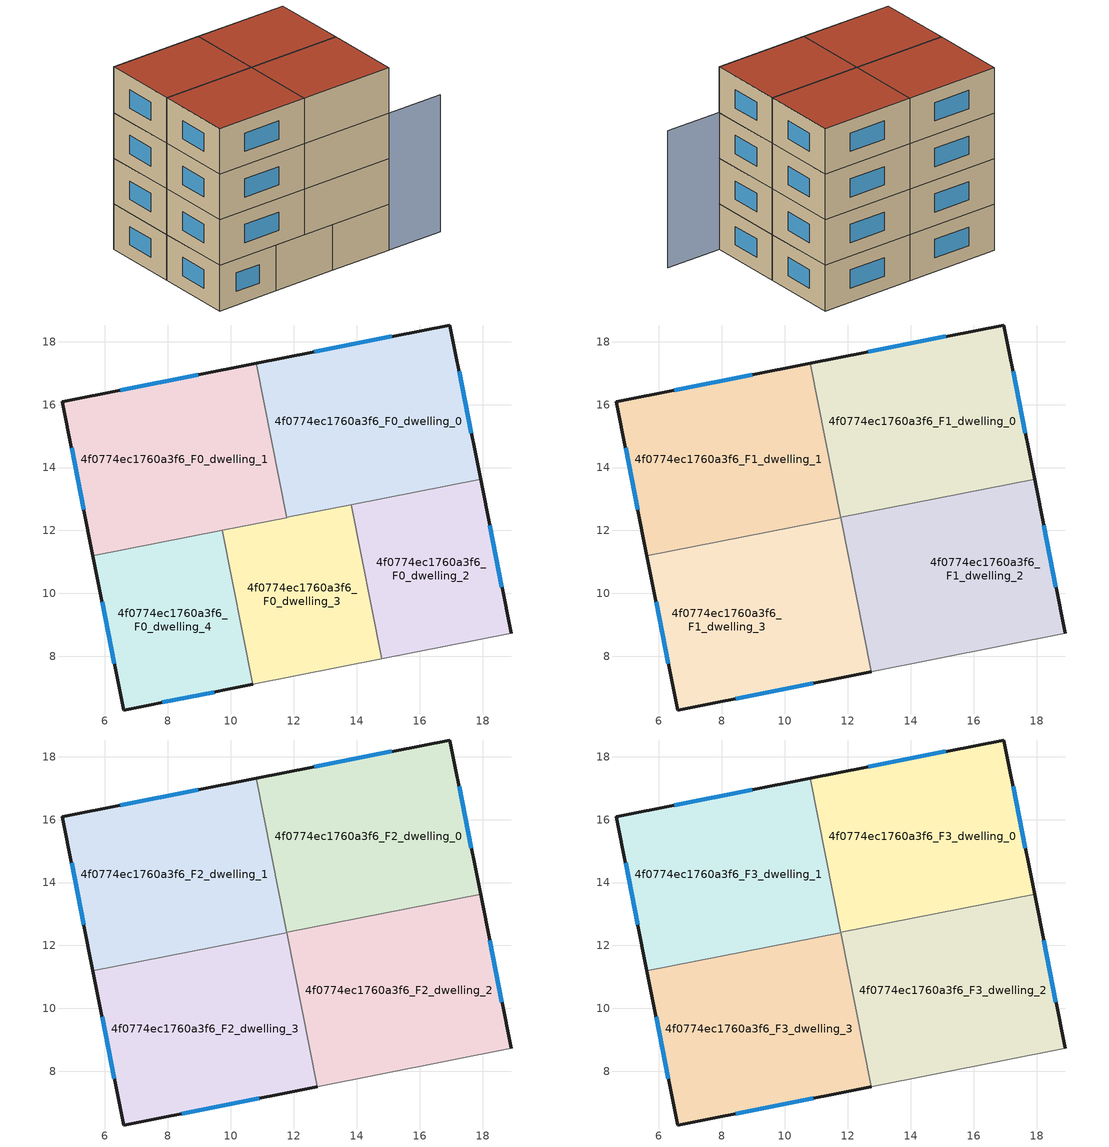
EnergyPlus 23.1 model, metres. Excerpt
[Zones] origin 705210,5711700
4f0774ec1760a3f6_F0_dwelling_0
 floor ground (EU_floor_Construction): 16.96,18.53 17.94,13.63 11.78,12.41 10.81,17.31 z0
 wall outside (EU_wall_Construction): 17.94,13.63 16.96,18.53 10.81,17.31 z0:3
 wall to 4f0774ec1760a3f6_F0_dwelling_1 (EU_wall_Construction): 10.81,17.31 11.78,12.41 z0:3
 wall to 4f0774ec1760a3f6_F0_dwelling_2 (EU_wall_Construction): 13.83,12.82 17.94,13.63 z0:3
 wall to 4f0774ec1760a3f6_F0_dwelling_3 (EU_wall_Construction): 11.77,12.41 13.83,12.82 z0:3
 window (EU_Window_Construction): 17.64,15.1 17.25,17.06 / 15.12,18.17 12.65,17.68 z0.9:2.1
4f0774ec1760a3f6_F0_dwelling_1
 floor ground (EU_floor_Construction): 10.81,17.31 11.78,12.41 5.62,11.2 4.65,16.09 z0
 wall outside (EU_wall_Construction): 10.81,17.31 4.65,16.09 5.62,11.2 z0:3
 wall to 4f0774ec1760a3f6_F0_dwelling_4 (EU_wall_Construction): 5.62,11.2 9.73,12.01 z0:3
 wall to 4f0774ec1760a3f6_F0_dwelling_3 (EU_wall_Construction): 9.73,12.01 11.78,12.41 z0:3
 window (EU_Window_Construction): 4.94,14.63 5.33,12.66 / 8.96,16.95 6.49,16.46 z0.9:2.1
4f0774ec1760a3f6_F0_dwelling_2
 floor ground (EU_floor_Construction): 17.94,13.63 18.91,8.73 14.8,7.92 13.83,12.82 z0
 wall outside (EU_wall_Construction): 18.91,8.73 17.94,13.63 z0:3
 wall adiabatic (EU_wall_Construction): 14.8,7.92 18.91,8.73 z0:3
 wall to 4f0774ec1760a3f6_F0_dwelling_3 (EU_wall_Construction): 13.83,12.82 14.8,7.92 z0:3
 window (EU_Window_Construction): 18.62,10.2 18.23,12.16 z0.9:2.1
4f0774ec1760a3f6_F0_dwelling_3
 floor ground (EU_floor_Construction): 13.83,12.82 14.8,7.92 10.69,7.11 9.73,12.01 z0
 wall adiabatic (EU_wall_Construction): 10.69,7.11 14.8,7.92 z0:3
 wall to 4f0774ec1760a3f6_F0_dwelling_4 (EU_wall_Construction): 9.73,12.01 10.69,7.11 z0:3
4f0774ec1760a3f6_F0_dwelling_4
 floor ground (EU_floor_Construction): 9.73,12.01 10.69,7.11 6.59,6.29 5.62,11.2 z0
 wall outside (EU_wall_Construction): 5.62,11.2 6.59,6.29 10.69,7.11 z0:3
 window (EU_Window_Construction): 7.82,6.54 9.47,6.86 / 5.91,9.73 6.3,7.76 z0.9:2.1
4f0774ec1760a3f6_F1_dwelling_0
 floor to 4f0774ec1760a3f6_F0_dwelling_0 (EU_floor_Construction): 16.96,18.53 17.94,13.63 11.78,12.41 10.81,17.31 z3
 wall outside (EU_wall_Construction): 17.94,13.63 16.96,18.53 10.81,17.31 z3:6
 wall to 4f0774ec1760a3f6_F1_dwelling_1 (EU_wall_Construction): 10.81,17.31 11.78,12.41 z3:6
 wall to 4f0774ec1760a3f6_F1_dwelling_2 (EU_wall_Construction): 11.78,12.41 17.94,13.63 z3:6
 window (EU_Window_Construction): 17.64,15.1 17.25,17.06 / 15.12,18.17 12.65,17.68 z3.9:5.1
4f0774ec1760a3f6_F1_dwelling_1
 floor to 4f0774ec1760a3f6_F0_dwelling_1 (EU_floor_Construction): 10.81,17.31 11.78,12.41 5.62,11.2 4.65,16.09 z3
 wall outside (EU_wall_Construction): 10.81,17.31 4.65,16.09 5.62,11.2 z3:6
 wall to 4f0774ec1760a3f6_F1_dwelling_3 (EU_wall_Construction): 5.62,11.2 11.78,12.41 z3:6
 window (EU_Window_Construction): 4.94,14.63 5.33,12.66 / 8.96,16.95 6.49,16.46 z3.9:5.1
4f0774ec1760a3f6_F1_dwelling_2
 floor to 4f0774ec1760a3f6_F0_dwelling_2 (EU_floor_Construction): 17.94,13.63 18.91,8.73 14.8,7.92 13.83,12.82 z3
 floor to 4f0774ec1760a3f6_F0_dwelling_3 (EU_floor_Construction): 13.83,12.82 14.8,7.92 12.75,7.51 11.78,12.41 z3
 wall outside (EU_wall_Construction): 18.91,8.73 17.94,13.63 z3:6
 wall adiabatic (EU_wall_Construction): 12.75,7.51 18.91,8.73 z3:6
 wall to 4f0774ec1760a3f6_F1_dwelling_3 (EU_wall_Construction): 11.78,12.41 12.75,7.51 z3:6
 window (EU_Window_Construction): 18.62,10.2 18.23,12.16 z3.9:5.1
4f0774ec1760a3f6_F1_dwelling_3
 floor to 4f0774ec1760a3f6_F0_dwelling_3 (EU_floor_Construction): 11.78,12.41 12.75,7.51 10.69,7.11 9.73,12.01 z3
 floor to 4f0774ec1760a3f6_F0_dwelling_4 (EU_floor_Construction): 9.73,12.01 10.69,7.11 6.59,6.29 5.62,11.2 z3
 wall outside (EU_wall_Construction): 5.62,11.2 6.59,6.29 12.75,7.51 z3:6
 window (EU_Window_Construction): 8.43,6.66 10.9,7.15 / 5.91,9.73 6.3,7.76 z3.9:5.1
4f0774ec1760a3f6_F2_dwelling_0
 floor to 4f0774ec1760a3f6_F1_dwelling_0 (EU_floor_Construction): 16.96,18.53 17.94,13.63 11.78,12.41 10.81,17.31 z6
 wall outside (EU_wall_Construction): 17.94,13.63 16.96,18.53 10.81,17.31 z6:9
 wall to 4f0774ec1760a3f6_F2_dwelling_1 (EU_wall_Construction): 10.81,17.31 11.78,12.41 z6:9
 wall to 4f0774ec1760a3f6_F2_dwelling_2 (EU_wall_Construction): 11.78,12.41 17.94,13.63 z6:9
 window (EU_Window_Construction): 17.64,15.1 17.25,17.06 / 15.12,18.17 12.65,17.68 z6.9:8.1
4f0774ec1760a3f6_F2_dwelling_1
 floor to 4f0774ec1760a3f6_F1_dwelling_1 (EU_floor_Construction): 10.81,17.31 11.78,12.41 5.62,11.2 4.65,16.09 z6
 wall outside (EU_wall_Construction): 10.81,17.31 4.65,16.09 5.62,11.2 z6:9
 wall to 4f0774ec1760a3f6_F2_dwelling_3 (EU_wall_Construction): 5.62,11.2 11.78,12.41 z6:9
 window (EU_Window_Construction): 4.94,14.63 5.33,12.66 / 8.96,16.95 6.49,16.46 z6.9:8.1
4f0774ec1760a3f6_F2_dwelling_2
 floor to 4f0774ec1760a3f6_F1_dwelling_2 (EU_floor_Construction): 17.94,13.63 18.91,8.73 12.75,7.51 11.78,12.41 z6
 wall outside (EU_wall_Construction): 18.91,8.73 17.94,13.63 z6:9
 wall adiabatic (EU_wall_Construction): 12.75,7.51 18.91,8.73 z6:9
 wall to 4f0774ec1760a3f6_F2_dwelling_3 (EU_wall_Construction): 11.78,12.41 12.75,7.51 z6:9
 window (EU_Window_Construction): 18.62,10.2 18.23,12.16 z6.9:8.1
4f0774ec1760a3f6_F2_dwelling_3
 floor to 4f0774ec1760a3f6_F1_dwelling_3 (EU_floor_Construction): 11.78,12.41 12.75,7.51 6.59,6.29 5.62,11.2 z6
 wall outside (EU_wall_Construction): 5.62,11.2 6.59,6.29 12.75,7.51 z6:9
 window (EU_Window_Construction): 8.43,6.66 10.9,7.15 / 5.91,9.73 6.3,7.76 z6.9:8.1
4f0774ec1760a3f6_F3_dwelling_0
 floor to 4f0774ec1760a3f6_F2_dwelling_0 (EU_floor_Construction): 16.96,18.53 17.94,13.63 11.78,12.41 10.81,17.31 z9
 wall outside (EU_wall_Construction): 17.94,13.63 16.96,18.53 10.81,17.31 z9:12
 wall to 4f0774ec1760a3f6_F3_dwelling_1 (EU_wall_Construction): 10.81,17.31 11.78,12.41 z9:12
 wall to 4f0774ec1760a3f6_F3_dwelling_2 (EU_wall_Construction): 11.78,12.41 17.94,13.63 z9:12
 window (EU_Window_Construction): 17.64,15.1 17.25,17.06 / 15.12,18.17 12.65,17.68 z9.9:11.1
 roof outside (EU_roof_Construction): 17.94,13.63 16.96,18.53 10.81,17.31 11.78,12.41 z12
4f0774ec1760a3f6_F3_dwelling_1
 floor to 4f0774ec1760a3f6_F2_dwelling_1 (EU_floor_Construction): 10.81,17.31 11.78,12.41 5.62,11.2 4.65,16.09 z9
 wall outside (EU_wall_Construction): 10.81,17.31 4.65,16.09 5.62,11.2 z9:12
 wall to 4f0774ec1760a3f6_F3_dwelling_3 (EU_wall_Construction): 5.62,11.2 11.78,12.41 z9:12
 window (EU_Window_Construction): 4.94,14.63 5.33,12.66 / 8.96,16.95 6.49,16.46 z9.9:11.1
 roof outside (EU_roof_Construction): 11.78,12.41 10.81,17.31 4.65,16.09 5.62,11.2 z12
4f0774ec1760a3f6_F3_dwelling_2
 floor to 4f0774ec1760a3f6_F2_dwelling_2 (EU_floor_Construction): 17.94,13.63 18.91,8.73 12.75,7.51 11.78,12.41 z9
 wall outside (EU_wall_Construction): 18.91,8.73 17.94,13.63 z9:12
 wall adiabatic (EU_wall_Construction): 12.75,7.51 18.91,8.73 z9:12
 wall to 4f0774ec1760a3f6_F3_dwelling_3 (EU_wall_Construction): 11.78,12.41 12.75,7.51 z9:12
 window (EU_Window_Construction): 18.62,10.2 18.23,12.16 z9.9:11.1
 roof outside (EU_roof_Construction): 18.91,8.73 17.94,13.63 11.78,12.41 12.75,7.51 z12
4f0774ec1760a3f6_F3_dwelling_3
 floor to 4f0774ec1760a3f6_F2_dwelling_3 (EU_floor_Construction): 11.78,12.41 12.75,7.51 6.59,6.29 5.62,11.2 z9
 wall outside (EU_wall_Construction): 5.62,11.2 6.59,6.29 12.75,7.51 z9:12
 window (EU_Window_Construction): 8.43,6.66 10.9,7.15 / 5.91,9.73 6.3,7.76 z9.9:11.1
 roof outside (EU_roof_Construction): 12.75,7.51 11.78,12.41 5.62,11.2 6.59,6.29 z12
shading: 7.36,6.5 22.66,9.46 z0:9
[Building]
EU S2 Campaign: North Axis=0; Terrain=City; Solar Distribution=FullExterior
[Site:Location]
London: Latitude=51.5; Longitude=-0.5; Time Zone=0; Elevation=25
[SizingPeriod:WeatherFileDays]
AnnualSizingPeriod: Begin Month=1; Begin Day of Month=1; End Month=12; End Day of Month=31; Day of Week for Start Day=Monday; Use Weather File Daylight Saving Period=No; Use Weather File Rain and Snow Indicators=No
[MATERIAL]
EU_InternalMass_Material: Roughness=MediumRough; Thickness=0.1; Conductivity=1; Density=1800; Specific Heat=900; Thermal Absorptance=0.9; Solar Absorptance=0.7; Visible Absorptance=0.7
[MATERIAL:NOMASS] Roughness=MediumRough; Thermal Absorptance=0.9; Solar Absorptance=0.7; Visible Absorptance=0.7
Name | Thermal Resistance
EU_wall_NoMass | 1.04674
EU_roof_NoMass | 4.32442
EU_floor_NoMass | 2.04616
[WINDOWMATERIAL:SIMPLEGLAZINGSYSTEM]
EU_Window_SimpleGlazing: UFactor=4.25843; Solar Heat Gain Coefficient=0.85; Visible Transmittance=0.85
[CONSTRUCTION]
EU_wall_Construction: EU_wall_NoMass
EU_roof_Construction: EU_roof_NoMass
EU_floor_Construction: EU_floor_NoMass
EU_InternalMass_Construction: EU_InternalMass_Material
EU_Window_Construction: EU_Window_SimpleGlazing
[ZONE] Type=1; Multiplier=1; Ceiling Height=autocalculate; Floor Area=autocalculate; Part of Total Floor Area=Yes
Name | Volume
4f0774ec1760a3f6_F0_dwelling_0; 4f0774ec1760a3f6_F1_dwelling_0; 4f0774ec1760a3f6_F2_dwelling_0; 4f0774ec1760a3f6_F3_dwelling_0; 4f0774ec1760a3f6_F0_dwelling_1; 4f0774ec1760a3f6_F1_dwelling_1; 4f0774ec1760a3f6_F2_dwelling_1; 4f0774ec1760a3f6_F3_dwelling_1 | 94.0759
4f0774ec1760a3f6_F0_dwelling_2 | 62.729
4f0774ec1760a3f6_F1_dwelling_2; 4f0774ec1760a3f6_F2_dwelling_2; 4f0774ec1760a3f6_F3_dwelling_2 | 94.0781
4f0774ec1760a3f6_F0_dwelling_3 | 62.7151
4f0774ec1760a3f6_F1_dwelling_3; 4f0774ec1760a3f6_F2_dwelling_3; 4f0774ec1760a3f6_F3_dwelling_3 | 94.0964
4f0774ec1760a3f6_F0_dwelling_4 | 62.7312
[INTERNALMASS] Construction=EU_InternalMass_Construction
Name | Zone or ZoneList | Surface Area
4f0774ec1760a3f6_F0_dwelling_0_EU_InternalMass | 4f0774ec1760a3f6_F0_dwelling_0 | 31.3587
4f0774ec1760a3f6_F0_dwelling_1_EU_InternalMass | 4f0774ec1760a3f6_F0_dwelling_1 | 31.3587
4f0774ec1760a3f6_F0_dwelling_2_EU_InternalMass | 4f0774ec1760a3f6_F0_dwelling_2 | 20.9094
4f0774ec1760a3f6_F0_dwelling_3_EU_InternalMass | 4f0774ec1760a3f6_F0_dwelling_3 | 20.9054
4f0774ec1760a3f6_F0_dwelling_4_EU_InternalMass | 4f0774ec1760a3f6_F0_dwelling_4 | 20.9104
4f0774ec1760a3f6_F1_dwelling_0_EU_InternalMass | 4f0774ec1760a3f6_F1_dwelling_0 | 31.3587
4f0774ec1760a3f6_F1_dwelling_1_EU_InternalMass | 4f0774ec1760a3f6_F1_dwelling_1 | 31.3587
4f0774ec1760a3f6_F1_dwelling_2_EU_InternalMass | 4f0774ec1760a3f6_F1_dwelling_2 | 31.3595
4f0774ec1760a3f6_F1_dwelling_3_EU_InternalMass | 4f0774ec1760a3f6_F1_dwelling_3 | 31.3653
4f0774ec1760a3f6_F2_dwelling_0_EU_InternalMass | 4f0774ec1760a3f6_F2_dwelling_0 | 31.3587
4f0774ec1760a3f6_F2_dwelling_1_EU_InternalMass | 4f0774ec1760a3f6_F2_dwelling_1 | 31.3587
4f0774ec1760a3f6_F2_dwelling_2_EU_InternalMass | 4f0774ec1760a3f6_F2_dwelling_2 | 31.3595
4f0774ec1760a3f6_F2_dwelling_3_EU_InternalMass | 4f0774ec1760a3f6_F2_dwelling_3 | 31.3653
4f0774ec1760a3f6_F3_dwelling_0_EU_InternalMass | 4f0774ec1760a3f6_F3_dwelling_0 | 31.3587
4f0774ec1760a3f6_F3_dwelling_1_EU_InternalMass | 4f0774ec1760a3f6_F3_dwelling_1 | 31.3587
4f0774ec1760a3f6_F3_dwelling_2_EU_InternalMass | 4f0774ec1760a3f6_F3_dwelling_2 | 31.3595
4f0774ec1760a3f6_F3_dwelling_3_EU_InternalMass | 4f0774ec1760a3f6_F3_dwelling_3 | 31.3653
[OTHEREQUIPMENT] Fuel Type=Electricity; Design Level Calculation Method=Watts/Area; Power per Zone Floor Area=1; Fraction Latent=0; Fraction Radiant=0; Fraction Lost=0; Carbon Dioxide Generation Rate=0; EndUse Subcategory=EU_Step8_InternalGains
Name | Zone or ZoneList or Space or SpaceList | Schedule
EU_Step8_InternalGain_4f0774ec1760a3f6_F0_dwelling_0_f000 | 4f0774ec1760a3f6_F0_dwelling_0 | EU_Step8_GainSchedule_4f0774ec1760a3f6_F0_dwelling_0_f000
EU_Step8_InternalGain_4f0774ec1760a3f6_F0_dwelling_1_f000 | 4f0774ec1760a3f6_F0_dwelling_1 | EU_Step8_GainSchedule_4f0774ec1760a3f6_F0_dwelling_1_f000
EU_Step8_InternalGain_4f0774ec1760a3f6_F0_dwelling_2_f000 | 4f0774ec1760a3f6_F0_dwelling_2 | EU_Step8_GainSchedule_4f0774ec1760a3f6_F0_dwelling_2_f000
EU_Step8_InternalGain_4f0774ec1760a3f6_F0_dwelling_3_f000 | 4f0774ec1760a3f6_F0_dwelling_3 | EU_Step8_GainSchedule_4f0774ec1760a3f6_F0_dwelling_3_f000
EU_Step8_InternalGain_4f0774ec1760a3f6_F0_dwelling_4_f000 | 4f0774ec1760a3f6_F0_dwelling_4 | EU_Step8_GainSchedule_4f0774ec1760a3f6_F0_dwelling_4_f000
EU_Step8_InternalGain_4f0774ec1760a3f6_F1_dwelling_0_f000 | 4f0774ec1760a3f6_F1_dwelling_0 | EU_Step8_GainSchedule_4f0774ec1760a3f6_F1_dwelling_0_f000
EU_Step8_InternalGain_4f0774ec1760a3f6_F1_dwelling_1_f000 | 4f0774ec1760a3f6_F1_dwelling_1 | EU_Step8_GainSchedule_4f0774ec1760a3f6_F1_dwelling_1_f000
EU_Step8_InternalGain_4f0774ec1760a3f6_F1_dwelling_2_f000 | 4f0774ec1760a3f6_F1_dwelling_2 | EU_Step8_GainSchedule_4f0774ec1760a3f6_F1_dwelling_2_f000
EU_Step8_InternalGain_4f0774ec1760a3f6_F1_dwelling_3_f000 | 4f0774ec1760a3f6_F1_dwelling_3 | EU_Step8_GainSchedule_4f0774ec1760a3f6_F1_dwelling_3_f000
EU_Step8_InternalGain_4f0774ec1760a3f6_F2_dwelling_0_f000 | 4f0774ec1760a3f6_F2_dwelling_0 | EU_Step8_GainSchedule_4f0774ec1760a3f6_F2_dwelling_0_f000
EU_Step8_InternalGain_4f0774ec1760a3f6_F2_dwelling_1_f000 | 4f0774ec1760a3f6_F2_dwelling_1 | EU_Step8_GainSchedule_4f0774ec1760a3f6_F2_dwelling_1_f000
EU_Step8_InternalGain_4f0774ec1760a3f6_F2_dwelling_2_f000 | 4f0774ec1760a3f6_F2_dwelling_2 | EU_Step8_GainSchedule_4f0774ec1760a3f6_F2_dwelling_2_f000
EU_Step8_InternalGain_4f0774ec1760a3f6_F2_dwelling_3_f000 | 4f0774ec1760a3f6_F2_dwelling_3 | EU_Step8_GainSchedule_4f0774ec1760a3f6_F2_dwelling_3_f000
EU_Step8_InternalGain_4f0774ec1760a3f6_F3_dwelling_0_f000 | 4f0774ec1760a3f6_F3_dwelling_0 | EU_Step8_GainSchedule_4f0774ec1760a3f6_F3_dwelling_0_f000
EU_Step8_InternalGain_4f0774ec1760a3f6_F3_dwelling_1_f000 | 4f0774ec1760a3f6_F3_dwelling_1 | EU_Step8_GainSchedule_4f0774ec1760a3f6_F3_dwelling_1_f000
EU_Step8_InternalGain_4f0774ec1760a3f6_F3_dwelling_2_f000 | 4f0774ec1760a3f6_F3_dwelling_2 | EU_Step8_GainSchedule_4f0774ec1760a3f6_F3_dwelling_2_f000
EU_Step8_InternalGain_4f0774ec1760a3f6_F3_dwelling_3_f000 | 4f0774ec1760a3f6_F3_dwelling_3 | EU_Step8_GainSchedule_4f0774ec1760a3f6_F3_dwelling_3_f000
[ZONEVENTILATION:DESIGNFLOWRATE] Schedule=EU_AlwaysOn; Design Flow Rate Calculation Method=AirChanges/Hour; Air Changes per Hour=0.488719; Ventilation Type=Natural; Fan Pressure Rise=0; Fan Total Efficiency=1; Constant Term Coefficient=1; Temperature Term Coefficient=0; Velocity Term Coefficient=0; Velocity Squared Term Coefficient=0; Minimum Indoor Temperature=-100; Maximum Indoor Temperature=100; Delta Temperature=-100; Minimum Outdoor Temperature=-100; Maximum Outdoor Temperature=100; Maximum Wind Speed=40
Name | Zone or ZoneList or Space or SpaceList
EU_ConstantAir_4f0774ec1760a3f6_F0_dwelling_0 | 4f0774ec1760a3f6_F0_dwelling_0
EU_ConstantAir_4f0774ec1760a3f6_F0_dwelling_1 | 4f0774ec1760a3f6_F0_dwelling_1
EU_ConstantAir_4f0774ec1760a3f6_F0_dwelling_2 | 4f0774ec1760a3f6_F0_dwelling_2
EU_ConstantAir_4f0774ec1760a3f6_F0_dwelling_3 | 4f0774ec1760a3f6_F0_dwelling_3
EU_ConstantAir_4f0774ec1760a3f6_F0_dwelling_4 | 4f0774ec1760a3f6_F0_dwelling_4
EU_ConstantAir_4f0774ec1760a3f6_F1_dwelling_0 | 4f0774ec1760a3f6_F1_dwelling_0
EU_ConstantAir_4f0774ec1760a3f6_F1_dwelling_1 | 4f0774ec1760a3f6_F1_dwelling_1
EU_ConstantAir_4f0774ec1760a3f6_F1_dwelling_2 | 4f0774ec1760a3f6_F1_dwelling_2
EU_ConstantAir_4f0774ec1760a3f6_F1_dwelling_3 | 4f0774ec1760a3f6_F1_dwelling_3
EU_ConstantAir_4f0774ec1760a3f6_F2_dwelling_0 | 4f0774ec1760a3f6_F2_dwelling_0
EU_ConstantAir_4f0774ec1760a3f6_F2_dwelling_1 | 4f0774ec1760a3f6_F2_dwelling_1
EU_ConstantAir_4f0774ec1760a3f6_F2_dwelling_2 | 4f0774ec1760a3f6_F2_dwelling_2
EU_ConstantAir_4f0774ec1760a3f6_F2_dwelling_3 | 4f0774ec1760a3f6_F2_dwelling_3
EU_ConstantAir_4f0774ec1760a3f6_F3_dwelling_0 | 4f0774ec1760a3f6_F3_dwelling_0
EU_ConstantAir_4f0774ec1760a3f6_F3_dwelling_1 | 4f0774ec1760a3f6_F3_dwelling_1
EU_ConstantAir_4f0774ec1760a3f6_F3_dwelling_2 | 4f0774ec1760a3f6_F3_dwelling_2
EU_ConstantAir_4f0774ec1760a3f6_F3_dwelling_3 | 4f0774ec1760a3f6_F3_dwelling_3
[HVACTEMPLATE:THERMOSTAT] Constant Heating Setpoint=20; Constant Cooling Setpoint=50
EU_HeatOnly_4f0774ec1760a3f6_F0_dwelling_0; EU_HeatOnly_4f0774ec1760a3f6_F0_dwelling_1; EU_HeatOnly_4f0774ec1760a3f6_F0_dwelling_2; EU_HeatOnly_4f0774ec1760a3f6_F0_dwelling_3; EU_HeatOnly_4f0774ec1760a3f6_F0_dwelling_4; EU_HeatOnly_4f0774ec1760a3f6_F1_dwelling_0; EU_HeatOnly_4f0774ec1760a3f6_F1_dwelling_1; EU_HeatOnly_4f0774ec1760a3f6_F1_dwelling_2; EU_HeatOnly_4f0774ec1760a3f6_F1_dwelling_3; EU_HeatOnly_4f0774ec1760a3f6_F2_dwelling_0; EU_HeatOnly_4f0774ec1760a3f6_F2_dwelling_1; EU_HeatOnly_4f0774ec1760a3f6_F2_dwelling_2; EU_HeatOnly_4f0774ec1760a3f6_F2_dwelling_3; EU_HeatOnly_4f0774ec1760a3f6_F3_dwelling_0; EU_HeatOnly_4f0774ec1760a3f6_F3_dwelling_1; EU_HeatOnly_4f0774ec1760a3f6_F3_dwelling_2; EU_HeatOnly_4f0774ec1760a3f6_F3_dwelling_3
[HVACTEMPLATE:ZONE:IDEALLOADSAIRSYSTEM] System Availability Schedule=EU_AlwaysOn; Maximum Heating Supply Air Temperature=50; Minimum Cooling Supply Air Temperature=13; Maximum Heating Supply Air Humidity Ratio=0.0156; Minimum Cooling Supply Air Humidity Ratio=0.0077; Heating Limit=NoLimit; Cooling Limit=NoLimit; Heating Availability Schedule=EU_AlwaysOn; Cooling Availability Schedule=EU_CoolingOff; Dehumidification Control Type=ConstantSensibleHeatRatio; Cooling Sensible Heat Ratio=0.7; Dehumidification Setpoint=60; Humidification Control Type=None; Humidification Setpoint=30; Outdoor Air Method=None; Outdoor Air Flow Rate per Person=0.00944; Outdoor Air Flow Rate per Zone Floor Area=0; Outdoor Air Flow Rate per Zone=0; Demand Controlled Ventilation Type=None; Outdoor Air Economizer Type=NoEconomizer; Heat Recovery Type=None; Sensible Heat Recovery Effectiveness=0.7; Latent Heat Recovery Effectiveness=0.65
Name | Template Thermostat
4f0774ec1760a3f6_F0_dwelling_0 | EU_HeatOnly_4f0774ec1760a3f6_F0_dwelling_0
4f0774ec1760a3f6_F0_dwelling_1 | EU_HeatOnly_4f0774ec1760a3f6_F0_dwelling_1
4f0774ec1760a3f6_F0_dwelling_2 | EU_HeatOnly_4f0774ec1760a3f6_F0_dwelling_2
4f0774ec1760a3f6_F0_dwelling_3 | EU_HeatOnly_4f0774ec1760a3f6_F0_dwelling_3
4f0774ec1760a3f6_F0_dwelling_4 | EU_HeatOnly_4f0774ec1760a3f6_F0_dwelling_4
4f0774ec1760a3f6_F1_dwelling_0 | EU_HeatOnly_4f0774ec1760a3f6_F1_dwelling_0
4f0774ec1760a3f6_F1_dwelling_1 | EU_HeatOnly_4f0774ec1760a3f6_F1_dwelling_1
4f0774ec1760a3f6_F1_dwelling_2 | EU_HeatOnly_4f0774ec1760a3f6_F1_dwelling_2
4f0774ec1760a3f6_F1_dwelling_3 | EU_HeatOnly_4f0774ec1760a3f6_F1_dwelling_3
4f0774ec1760a3f6_F2_dwelling_0 | EU_HeatOnly_4f0774ec1760a3f6_F2_dwelling_0
4f0774ec1760a3f6_F2_dwelling_1 | EU_HeatOnly_4f0774ec1760a3f6_F2_dwelling_1
4f0774ec1760a3f6_F2_dwelling_2 | EU_HeatOnly_4f0774ec1760a3f6_F2_dwelling_2
4f0774ec1760a3f6_F2_dwelling_3 | EU_HeatOnly_4f0774ec1760a3f6_F2_dwelling_3
4f0774ec1760a3f6_F3_dwelling_0 | EU_HeatOnly_4f0774ec1760a3f6_F3_dwelling_0
4f0774ec1760a3f6_F3_dwelling_1 | EU_HeatOnly_4f0774ec1760a3f6_F3_dwelling_1
4f0774ec1760a3f6_F3_dwelling_2 | EU_HeatOnly_4f0774ec1760a3f6_F3_dwelling_2
4f0774ec1760a3f6_F3_dwelling_3 | EU_HeatOnly_4f0774ec1760a3f6_F3_dwelling_3
[SIZING:ZONE] Zone Cooling Design Supply Air Temperature Input Method=SupplyAirTemperature; Zone Cooling Design Supply Air Temperature=13; Zone Heating Design Supply Air Temperature Input Method=SupplyAirTemperature; Zone Heating Design Supply Air Temperature=50; Zone Cooling Design Supply Air Humidity Ratio=0.008; Zone Heating Design Supply Air Humidity Ratio=0.008; Cooling Design Air Flow Method=DesignDay; Cooling Design Air Flow Rate=0; Cooling Minimum Air Flow per Zone Floor Area=0.000762; Cooling Minimum Air Flow=0; Cooling Minimum Air Flow Fraction=0.2; Heating Design Air Flow Method=DesignDay; Heating Design Air Flow Rate=0; Heating Maximum Air Flow per Zone Floor Area=0.002032; Heating Maximum Air Flow=0.141576; Heating Maximum Air Flow Fraction=0.3; Account for Dedicated Outdoor Air System=No; Dedicated Outdoor Air System Control Strategy=NeutralSupplyAir; Dedicated Outdoor Air Low Setpoint Temperature for Design=autosize; Dedicated Outdoor Air High Setpoint Temperature for Design=autosize; Zone Load Sizing Method=Sensible Load Only No Latent Load; Zone Latent Cooling Design Supply Air Humidity Ratio Input Method=HumidityRatioDifference; Zone Cooling Design Supply Air Humidity Ratio Difference=0.005; Zone Latent Heating Design Supply Air Humidity Ratio Input Method=HumidityRatioDifference; Zone Humidification Design Supply Air Humidity Ratio Difference=0.005
4f0774ec1760a3f6_F0_dwelling_0; 4f0774ec1760a3f6_F0_dwelling_1; 4f0774ec1760a3f6_F0_dwelling_2; 4f0774ec1760a3f6_F0_dwelling_3; 4f0774ec1760a3f6_F0_dwelling_4; 4f0774ec1760a3f6_F1_dwelling_0; 4f0774ec1760a3f6_F1_dwelling_1; 4f0774ec1760a3f6_F1_dwelling_2; 4f0774ec1760a3f6_F1_dwelling_3; 4f0774ec1760a3f6_F2_dwelling_0; 4f0774ec1760a3f6_F2_dwelling_1; 4f0774ec1760a3f6_F2_dwelling_2; 4f0774ec1760a3f6_F2_dwelling_3; 4f0774ec1760a3f6_F3_dwelling_0; 4f0774ec1760a3f6_F3_dwelling_1; 4f0774ec1760a3f6_F3_dwelling_2; 4f0774ec1760a3f6_F3_dwelling_3
[SCHEDULE:CONSTANT]
Name | Hourly Value
EU_AlwaysOn | 1
EU_CoolingOff | 0
[SCHEDULE:FILE] Column Number=1; Rows to Skip at Top=0; Number of Hours of Data=8760; Column Separator=Comma; Interpolate to Timestep=No; Minutes per Item=60; Adjust Schedule for Daylight Savings=Yes
Name | File
EU_Step8_GainSchedule_4f0774ec1760a3f6_F0_dwelling_0_f000 | ../../schedules/4f0774ec1760a3f6/4f0774ec1760a3f6_F0_dwelling_0_f000_gain.csv
EU_Step8_GainSchedule_4f0774ec1760a3f6_F0_dwelling_1_f000 | ../../schedules/4f0774ec1760a3f6/4f0774ec1760a3f6_F0_dwelling_1_f000_gain.csv
EU_Step8_GainSchedule_4f0774ec1760a3f6_F0_dwelling_2_f000 | ../../schedules/4f0774ec1760a3f6/4f0774ec1760a3f6_F0_dwelling_2_f000_gain.csv
EU_Step8_GainSchedule_4f0774ec1760a3f6_F0_dwelling_3_f000 | ../../schedules/4f0774ec1760a3f6/4f0774ec1760a3f6_F0_dwelling_3_f000_gain.csv
EU_Step8_GainSchedule_4f0774ec1760a3f6_F0_dwelling_4_f000 | ../../schedules/4f0774ec1760a3f6/4f0774ec1760a3f6_F0_dwelling_4_f000_gain.csv
EU_Step8_GainSchedule_4f0774ec1760a3f6_F1_dwelling_0_f000 | ../../schedules/4f0774ec1760a3f6/4f0774ec1760a3f6_F1_dwelling_0_f000_gain.csv
EU_Step8_GainSchedule_4f0774ec1760a3f6_F1_dwelling_1_f000 | ../../schedules/4f0774ec1760a3f6/4f0774ec1760a3f6_F1_dwelling_1_f000_gain.csv
EU_Step8_GainSchedule_4f0774ec1760a3f6_F1_dwelling_2_f000 | ../../schedules/4f0774ec1760a3f6/4f0774ec1760a3f6_F1_dwelling_2_f000_gain.csv
EU_Step8_GainSchedule_4f0774ec1760a3f6_F1_dwelling_3_f000 | ../../schedules/4f0774ec1760a3f6/4f0774ec1760a3f6_F1_dwelling_3_f000_gain.csv
EU_Step8_GainSchedule_4f0774ec1760a3f6_F2_dwelling_0_f000 | ../../schedules/4f0774ec1760a3f6/4f0774ec1760a3f6_F2_dwelling_0_f000_gain.csv
EU_Step8_GainSchedule_4f0774ec1760a3f6_F2_dwelling_1_f000 | ../../schedules/4f0774ec1760a3f6/4f0774ec1760a3f6_F2_dwelling_1_f000_gain.csv
EU_Step8_GainSchedule_4f0774ec1760a3f6_F2_dwelling_2_f000 | ../../schedules/4f0774ec1760a3f6/4f0774ec1760a3f6_F2_dwelling_2_f000_gain.csv
EU_Step8_GainSchedule_4f0774ec1760a3f6_F2_dwelling_3_f000 | ../../schedules/4f0774ec1760a3f6/4f0774ec1760a3f6_F2_dwelling_3_f000_gain.csv
EU_Step8_GainSchedule_4f0774ec1760a3f6_F3_dwelling_0_f000 | ../../schedules/4f0774ec1760a3f6/4f0774ec1760a3f6_F3_dwelling_0_f000_gain.csv
EU_Step8_GainSchedule_4f0774ec1760a3f6_F3_dwelling_1_f000 | ../../schedules/4f0774ec1760a3f6/4f0774ec1760a3f6_F3_dwelling_1_f000_gain.csv
EU_Step8_GainSchedule_4f0774ec1760a3f6_F3_dwelling_2_f000 | ../../schedules/4f0774ec1760a3f6/4f0774ec1760a3f6_F3_dwelling_2_f000_gain.csv
EU_Step8_GainSchedule_4f0774ec1760a3f6_F3_dwelling_3_f000 | ../../schedules/4f0774ec1760a3f6/4f0774ec1760a3f6_F3_dwelling_3_f000_gain.csv
